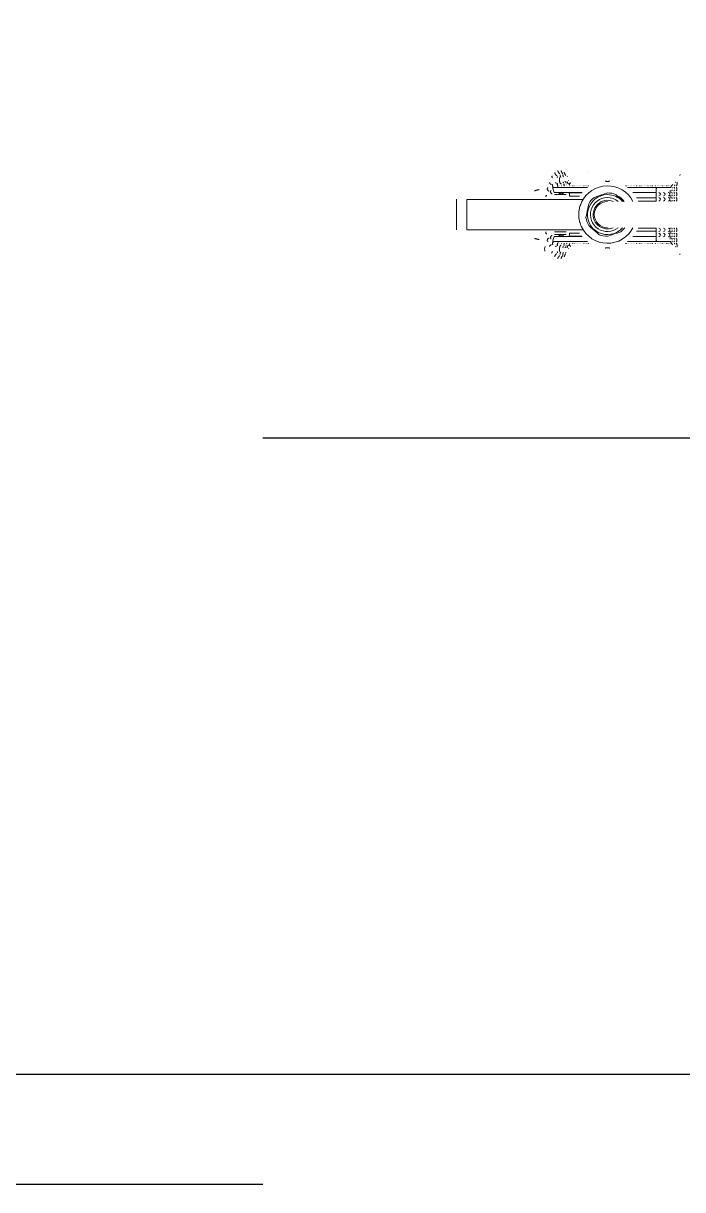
# Model space of a CAD drawing. Header units: millimetres. Extents: x 12325263 to 13848842, y -1463133 to 573208.
# Drawn here: x 12585706 to 12586127, y -841061 to -840316 of the extents above; entities that cross this region are included whole.
import ezdxf
from ezdxf.xclip import XClip

# ---------------------------------------------------------------- set-up
doc = ezdxf.new("R2010")
doc.units = ezdxf.units.MM
doc.header["$LTSCALE"] = 1000
doc.header["$XCLIPFRAME"] = 0
for name, color, linetype in [('A-WALL', 5, 'Continuous'), ('fur202301', 252, 'Continuous'), ('WALL', 5, 'Continuous'), ('WALL-SHATCH', 8, 'Continuous'), ('建筑-楼板开洞', 251, 'Continuous')]:
    doc.layers.add(name, color=color, linetype=linetype)

# ---------------------------------------------------------------- blocks, each defined once
blk = doc.blocks.new('adgshg13-A$C7F010FC0')
at = {"layer": 'WALL-SHATCH'}
h = blk.add_hatch(color=256, dxfattribs=at)
h.dxf.hatch_style = 1
h.paths.add_polyline_path([(-60384.17, -16880.9), (-763.16, 197.48), (12587.62, -13153.3), (12587.62, -157996.02), (-162964.85, -188820.43), (-171262.38, -180522.9), (-171262.38, -31310.9), (-150707.19, -10755.71), (-131860.08, -7980.9), (-99162.38, -7980.9), (-99162.38, -4980.9), (-76620.43, -4980.9), (-70107.65, -16880.9)], flags=16)
h.paths.add_polyline_path([(-60091.23, -16380.9), (-646.88, 646.88), (12987.62, -12987.62), (12987.62, -158331.9), (-163100.58, -189250.38), (-171662.38, -180688.59), (-171662.38, -31145.21), (-150777.9, -10260.73), (-131896.69, -7480.9), (-99562.38, -7480.9), (-99562.38, -4580.9), (-76365.55, -4580.9), (-69907.51, -16380.9)])
blk = doc.blocks.new('A$C4C7A72D3')
at = {"layer": 'WALL', "color": 1}
blk.add_blockref('adgshg13-A$C7F010FC0', (210433.01, 205503.57), dxfattribs=at)
blk = doc.blocks.new('asdgag2019070511385672053')
at = {"color": 1, "lineweight": 0}
for p, q in [((72.6, -472.19), (72.12, -471.89)), ((79.23, -478.56), (79.23, -478.51)), ((79.23, -478.51), (79.23, -478.51)), ((79.23, -478.84), (79.23, -478.79)), ((79.23, -478.79), (79.23, -478.79)), ((79.23, -479.39), (79.23, -479.34)), ((79.23, -479.34), (79.23, -479.34)), ((79.23, -479.67), (79.23, -479.62)), ((79.23, -479.62), (79.23, -479.62)), ((79.23, -480.22), (79.23, -480.17)), ((79.23, -480.17), (79.23, -480.17)), ((79.23, -480.5), (79.23, -480.45)), ((79.23, -480.45), (79.23, -480.45)), ((79.23, -480.78), (79.23, -480.73)), ((79.23, -480.73), (79.23, -480.73)), ((79.23, -481.29), (79.23, -481.28)), ((79.23, -481.33), (79.23, -481.29)), ((79.23, -481.57), (79.23, -481.56)), ((79.23, -481.61), (79.23, -481.57)), ((79.23, -481.85), (79.23, -481.84)), ((79.23, -481.89), (79.23, -481.85)), ((79.23, -482.45), (79.23, -482.4)), ((79.23, -482.4), (79.23, -482.4)), ((79.23, -482.73), (79.23, -482.68)), ((79.23, -482.68), (79.23, -482.68)), ((79.23, -483.28), (79.23, -483.23)), ((79.23, -483.23), (79.23, -483.23)), ((79.23, -483.56), (79.23, -483.51)), ((79.23, -483.51), (79.23, -483.51)), ((81.91, -478.3), (83.97, -478.3)), ((85.22, -478.3), (87.22, -478.3)), ((88.47, -478.3), (89.21, -478.3)), ((105.99, -478.3), (106.72, -478.3)), ((107.97, -478.3), (109.97, -478.3)), ((111.22, -478.3), (113.29, -478.3)), ((115.98, -478.51), (115.98, -478.56)), ((115.98, -478.79), (115.98, -478.84)), ((115.98, -479.34), (115.98, -479.39)), ((115.98, -479.62), (115.98, -479.67)), ((115.98, -480.17), (115.98, -480.22)), ((115.98, -480.45), (115.98, -480.5)), ((115.98, -480.73), (115.98, -480.78)), ((115.98, -481.28), (115.98, -481.33)), ((115.98, -481.56), (115.98, -481.61)), ((115.98, -481.84), (115.98, -481.89)), ((115.98, -482.4), (115.98, -482.45)), ((115.98, -482.68), (115.98, -482.73)), ((115.98, -483.23), (115.98, -483.28)), ((115.98, -483.51), (115.98, -483.56)), ((79.23, -483.84), (79.23, -483.79)), ((79.23, -483.79), (79.23, -483.79)), ((79.23, -484.39), (79.23, -484.34)), ((79.23, -484.34), (79.23, -484.34)), ((79.23, -484.67), (79.23, -484.62)), ((79.23, -484.62), (79.23, -484.62)), ((79.23, -484.95), (79.23, -484.9)), ((79.23, -484.9), (79.23, -484.9)), ((79.23, -485.5), (79.23, -485.45)), ((79.23, -485.45), (79.23, -485.45)), ((79.23, -486.33), (79.23, -486.28)), ((79.23, -486.28), (79.23, -486.28)), ((79.23, -486.61), (79.23, -486.56)), ((79.23, -486.56), (79.23, -486.56)), ((79.23, -487.44), (79.23, -487.39)), ((79.23, -487.39), (79.23, -487.39)), ((79.23, -487.72), (79.23, -487.67)), ((79.23, -487.67), (79.23, -487.67)), ((79.23, -488.55), (79.23, -488.5)), ((79.23, -488.5), (79.23, -488.5)), ((79.23, -489.34), (79.23, -489.33)), ((79.23, -489.38), (79.23, -489.34)), ((79.23, -489.62), (79.23, -489.61)), ((79.23, -489.66), (79.23, -489.62)), ((79.23, -490.5), (79.23, -490.45)), ((79.23, -490.45), (79.23, -490.45)), ((79.23, -490.78), (79.23, -490.73)), ((79.23, -490.73), (79.23, -490.73)), ((81.91, -487.23), (89.21, -487.23)), ((83.6, -487.23), (83.6, -489.6)), ((83.6, -502.01), (83.6, -489.6)), ((86.98, -499.63), (86.98, -487.23)), ((88.98, -498.62), (88.98, -487.23)), ((105.99, -487.23), (113.29, -487.23)), ((106.23, -498.62), (106.23, -487.23)), ((108.23, -499.63), (108.23, -487.23)), ((111.6, -489.6), (111.6, -487.23)), ((111.6, -502.01), (111.6, -489.6)), ((115.98, -483.79), (115.98, -483.84)), ((115.98, -484.34), (115.98, -484.39)), ((115.98, -484.62), (115.98, -484.67)), ((115.98, -484.9), (115.98, -484.95)), ((115.98, -485.45), (115.98, -485.5)), ((115.98, -486.28), (115.98, -486.33)), ((115.98, -486.56), (115.98, -486.61)), ((115.98, -487.39), (115.98, -487.44)), ((115.98, -487.67), (115.98, -487.72)), ((115.98, -488.5), (115.98, -488.55)), ((115.98, -489.33), (115.98, -489.38)), ((115.98, -489.61), (115.98, -489.66)), ((115.98, -490.45), (115.98, -490.5)), ((115.98, -490.73), (115.98, -490.78)), ((79.23, -491.61), (79.23, -491.56)), ((79.23, -491.56), (79.23, -491.56)), ((79.23, -492.44), (79.23, -492.39)), ((79.23, -492.39), (79.23, -492.39)), ((79.23, -492.72), (79.23, -492.67)), ((79.23, -492.67), (79.23, -492.67)), ((79.23, -493.55), (79.23, -493.5)), ((79.23, -493.5), (79.23, -493.5)), ((79.23, -493.83), (79.23, -493.78)), ((79.23, -493.78), (79.23, -493.78)), ((79.23, -494.66), (79.23, -494.61)), ((79.23, -494.61), (79.23, -494.61)), ((79.23, -495.49), (79.23, -495.44)), ((79.23, -495.44), (79.23, -495.44)), ((79.23, -495.77), (79.23, -495.72)), ((79.23, -495.72), (79.23, -495.72)), ((79.23, -496.56), (79.23, -496.55)), ((79.23, -496.6), (79.23, -496.56)), ((79.23, -496.84), (79.23, -496.83)), ((79.23, -496.88), (79.23, -496.84)), ((79.23, -497.72), (79.23, -497.67)), ((79.23, -497.67), (79.23, -497.67)), ((79.23, -498.55), (79.23, -498.5)), ((79.23, -498.5), (79.23, -498.5)), ((115.98, -491.56), (115.98, -491.61)), ((115.98, -492.39), (115.98, -492.44)), ((115.98, -492.67), (115.98, -492.72)), ((115.98, -493.5), (115.98, -493.55)), ((115.98, -493.78), (115.98, -493.83)), ((115.98, -494.61), (115.98, -494.66)), ((115.98, -495.44), (115.98, -495.49)), ((115.98, -495.72), (115.98, -495.77)), ((115.98, -496.55), (115.98, -496.6)), ((115.98, -496.83), (115.98, -496.88)), ((115.98, -497.67), (115.98, -497.72)), ((115.98, -498.5), (115.98, -498.55)), ((79.23, -498.83), (79.23, -498.78)), ((79.23, -498.78), (79.23, -498.78)), ((79.23, -499.66), (79.23, -499.61)), ((79.23, -499.61), (79.23, -499.61)), ((79.23, -499.94), (79.23, -499.89)), ((79.23, -499.89), (79.23, -499.89)), ((79.23, -500.77), (79.23, -500.72)), ((79.23, -500.72), (79.23, -500.72)), ((79.23, -501.6), (79.23, -501.55)), ((79.23, -501.55), (79.23, -501.55)), ((79.23, -501.88), (79.23, -501.83)), ((79.23, -501.83), (79.23, -501.83)), ((79.23, -502.71), (79.23, -502.66)), ((79.23, -502.66), (79.23, -502.66)), ((79.23, -502.99), (79.23, -502.94)), ((79.23, -502.94), (79.23, -502.94)), ((79.23, -503.82), (79.23, -503.77)), ((79.23, -503.77), (79.23, -503.77)), ((79.23, -504.61), (79.23, -504.6)), ((79.23, -504.65), (79.23, -504.61)), ((79.23, -504.89), (79.23, -504.88)), ((79.23, -504.93), (79.23, -504.89)), ((79.23, -505.77), (79.23, -505.72)), ((79.23, -505.72), (79.23, -505.72)), ((79.23, -506.05), (79.23, -506)), ((79.23, -506), (79.23, -506)), ((115.98, -498.78), (115.98, -498.83)), ((115.98, -499.61), (115.98, -499.66)), ((115.98, -499.89), (115.98, -499.94)), ((115.98, -500.72), (115.98, -500.77)), ((115.98, -501.55), (115.98, -501.6)), ((115.98, -501.83), (115.98, -501.88)), ((115.98, -502.66), (115.98, -502.71)), ((115.98, -502.94), (115.98, -502.99)), ((115.98, -503.77), (115.98, -503.82)), ((115.98, -504.6), (115.98, -504.65)), ((115.98, -504.88), (115.98, -504.93)), ((115.98, -505.72), (115.98, -505.77)), ((115.98, -506), (115.98, -506.05)), ((79.23, -506.88), (79.23, -506.83)), ((79.23, -506.83), (79.23, -506.83)), ((89.06, -507.79), (88.51, -508.75)), ((89.21, -507.67), (89.06, -507.79)), ((115.98, -506.83), (115.98, -506.88)), ((106.14, -528.7), (106.67, -527.79)), ((70.09, -531.24), (70.04, -531.22)), ((79.23, -529.37), (79.23, -529.32)), ((79.23, -529.32), (79.23, -529.32)), ((79.23, -530.2), (79.23, -530.15)), ((79.23, -530.15), (79.23, -530.15)), ((79.23, -530.48), (79.23, -530.43)), ((79.23, -530.43), (79.23, -530.43)), ((79.23, -531.31), (79.23, -531.26)), ((79.23, -531.26), (79.23, -531.26)), ((79.23, -532.14), (79.23, -532.09)), ((79.23, -532.09), (79.23, -532.09)), ((79.23, -532.42), (79.23, -532.37)), ((79.23, -532.37), (79.23, -532.37)), ((79.23, -533.25), (79.23, -533.2)), ((79.23, -533.2), (79.23, -533.2)), ((79.23, -533.53), (79.23, -533.48)), ((79.23, -533.48), (79.23, -533.48)), ((79.23, -534.36), (79.23, -534.31)), ((79.23, -534.31), (79.23, -534.31)), ((79.23, -535.15), (79.23, -535.14)), ((79.23, -535.19), (79.23, -535.15)), ((79.23, -535.43), (79.23, -535.42)), ((79.23, -535.47), (79.23, -535.43)), ((80.35, -553.18), (80.35, -530.97)), ((83.6, -552.33), (83.6, -534.48)), ((83.81, -534.66), (83.81, -542.42)), ((111.39, -534.66), (111.39, -542.42)), ((111.6, -552.33), (111.6, -534.48)), ((114.85, -553.18), (114.85, -530.97)), ((115.98, -529.32), (115.98, -529.37)), ((115.98, -530.15), (115.98, -530.2)), ((115.98, -530.43), (115.98, -530.48)), ((115.98, -531.26), (115.98, -531.31)), ((115.98, -532.09), (115.98, -532.14)), ((115.98, -532.37), (115.98, -532.42)), ((115.98, -533.2), (115.98, -533.25)), ((115.98, -533.48), (115.98, -533.53)), ((115.98, -534.31), (115.98, -534.36)), ((115.98, -535.14), (115.98, -535.19)), ((115.98, -535.42), (115.98, -535.47)), ((79.23, -536.31), (79.23, -536.26)), ((79.23, -536.26), (79.23, -536.26)), ((79.23, -536.59), (79.23, -536.54)), ((79.23, -536.54), (79.23, -536.54)), ((79.23, -537.42), (79.23, -537.37)), ((79.23, -537.37), (79.23, -537.37)), ((79.23, -538.25), (79.23, -538.2)), ((79.23, -538.2), (79.23, -538.2)), ((79.23, -538.53), (79.23, -538.48)), ((79.23, -538.48), (79.23, -538.48)), ((79.23, -539.36), (79.23, -539.31)), ((79.23, -539.31), (79.23, -539.31)), ((79.23, -539.64), (79.23, -539.59)), ((79.23, -539.59), (79.23, -539.59)), ((79.23, -540.47), (79.23, -540.42)), ((79.23, -540.42), (79.23, -540.42)), ((79.23, -541.3), (79.23, -541.25)), ((79.23, -541.25), (79.23, -541.25)), ((79.23, -541.58), (79.23, -541.53)), ((79.23, -541.53), (79.23, -541.53)), ((79.23, -542.37), (79.23, -542.36)), ((79.23, -542.41), (79.23, -542.37)), ((79.23, -542.65), (79.23, -542.64)), ((79.23, -542.69), (79.23, -542.65)), ((83.81, -542.42), (85.77, -542.42)), ((85.77, -542.42), (85.77, -536.12)), ((109.43, -536.12), (109.43, -542.42)), ((111.39, -542.42), (109.43, -542.42)), ((115.98, -536.26), (115.98, -536.31)), ((115.98, -536.54), (115.98, -536.59)), ((115.98, -537.37), (115.98, -537.42)), ((115.98, -538.2), (115.98, -538.25)), ((115.98, -538.48), (115.98, -538.53)), ((115.98, -539.31), (115.98, -539.36)), ((115.98, -539.59), (115.98, -539.64)), ((115.98, -540.42), (115.98, -540.47)), ((115.98, -541.25), (115.98, -541.3)), ((115.98, -541.53), (115.98, -541.58)), ((115.98, -542.36), (115.98, -542.41)), ((115.98, -542.64), (115.98, -542.69)), ((119.2, -543.11), (119.35, -543.15)), ((71.38, -546.7), (71.38, -546.78)), ((72.53, -550.5), (72.57, -550.56)), ((77.11, -544.62), (77.11, -544.7)), ((78.01, -547.62), (78.05, -547.68)), ((79.23, -543.53), (79.23, -543.48)), ((79.23, -543.48), (79.23, -543.48)), ((79.23, -544.64), (79.23, -544.59)), ((79.23, -544.59), (79.23, -544.59)), ((79.23, -545.75), (79.23, -545.7)), ((79.23, -545.7), (79.23, -545.7)), ((79.23, -546.58), (79.23, -546.53)), ((79.23, -546.53), (79.23, -546.53)), ((79.23, -547.69), (79.23, -547.64)), ((79.23, -547.64), (79.23, -547.64)), ((79.23, -548.8), (79.23, -548.75)), ((79.23, -548.75), (79.23, -548.75)), ((79.56, -549.83), (79.7, -549.68)), ((84.01, -547.77), (83.6, -547.58)), ((84.03, -547.72), (84.03, -547.54)), ((84.03, -547.8), (84.03, -548.18)), ((84.03, -548.81), (84.03, -548.42)), ((84.19, -548.81), (84.03, -548.81)), ((84.19, -548.88), (84.03, -548.88)), ((84.03, -548.88), (84.03, -549.06)), ((84.19, -546.65), (84.19, -546.39)), ((84.19, -549.3), (84.19, -548.6)), ((84.88, -544.88), (84.88, -544.66)), ((84.88, -551.95), (84.88, -544.88)), ((108.6, -544.66), (108.6, -544.88)), ((108.6, -544.88), (108.6, -551.95)), ((110.33, -544.66), (110.33, -544.88)), ((110.33, -544.88), (110.33, -551.95)), ((111.01, -546.39), (111.01, -546.65)), ((111.01, -548.6), (111.01, -549.3)), ((111.18, -548.81), (111.01, -548.81)), ((111.18, -548.88), (111.01, -548.88)), ((111.18, -547.54), (111.18, -547.72)), ((111.18, -548.18), (111.18, -547.8)), ((111.18, -548.42), (111.18, -548.81)), ((111.18, -549.06), (111.18, -548.88)), ((111.6, -547.58), (111.22, -547.76)), ((115.91, -544.25), (116.01, -544.3)), ((115.98, -543.48), (115.98, -543.53)), ((115.98, -544.59), (115.98, -544.64)), ((115.98, -545.7), (115.98, -545.75)), ((115.98, -546.53), (115.98, -546.58)), ((115.98, -547.64), (115.98, -547.69)), ((115.98, -548.75), (115.98, -548.8)), ((118.09, -546.17), (118.09, -546.16)), ((123.82, -548.66), (123.82, -548.64)), ((80.35, -553.03), (80.35, -553.18)), ((114.85, -553.18), (114.85, -553.03)), ((87.91, -608.01), (87.91, -607.98)), ((107.29, -607.98), (107.29, -608.05))]:
    blk.add_line(p, q, dxfattribs=at)
at = {"color": 2, "lineweight": 13}
for p, q in [((80.35, -486.7), (80.35, -477.87)), ((114.85, -486.7), (114.85, -477.87)), ((80.35, -489.6), (80.35, -486.7)), ((80.35, -505.52), (80.35, -489.6)), ((114.85, -486.7), (114.85, -489.6)), ((114.85, -505.52), (114.85, -489.6))]:
    blk.add_line(p, q, dxfattribs=at)
at = {"color": 1, "lineweight": 0, "flags": 128}
for points in [[(78.17, -475.25), (78.18, -475.25), (78.22, -475.27), (78.23, -475.27)], [(78.5, -476.54), (78.6, -476.74), (78.85, -477.06), (79.19, -477.4), (79.56, -477.68), (79.88, -477.87), (80.1, -477.92), (80.18, -477.82), (80.17, -477.73)], [(116.7, -476.55), (116.6, -476.74), (116.35, -477.06), (116.01, -477.4), (115.64, -477.68), (115.32, -477.87), (115.1, -477.92), (115.02, -477.82), (115.03, -477.73)], [(80.35, -486.7), (80.38, -486.8), (80.47, -486.9), (80.61, -486.99), (80.81, -487.07), (81.04, -487.14), (81.31, -487.19), (81.61, -487.22), (81.91, -487.23)], [(113.29, -487.23), (113.59, -487.22), (113.89, -487.19), (114.16, -487.14), (114.39, -487.07), (114.59, -486.99), (114.73, -486.9), (114.82, -486.8), (114.85, -486.7)], [(105.5, -529.19), (105.71, -529.03), (106.14, -528.7)], [(83.85, -543.24), (83.77, -543.39), (83.6, -544.14)], [(111.6, -544.14), (111.43, -543.39), (111.35, -543.24)]]:
    blk.add_lwpolyline(points, dxfattribs=at)
at = {"color": 2, "lineweight": 13, "flags": 128}
blk.add_lwpolyline([(86.17, -613.22), (86.17, -613.22)], dxfattribs=at)
at = {"color": 1, "lineweight": 0}
for centre, radius, start, end in [((84.6, -479.54), 1.13, 2.86749, 177.13251), ((84.6, -482.59), 1.13, 2.86749, 177.13251), ((87.85, -479.54), 1.13, 2.86749, 177.13251), ((87.85, -482.59), 1.13, 2.86749, 177.13251), ((107.35, -479.54), 1.13, 2.86749, 177.13251), ((107.35, -482.59), 1.13, 2.86749, 177.13251), ((110.6, -479.54), 1.13, 2.86749, 177.13251), ((110.6, -482.59), 1.13, 2.86749, 177.13251), ((114.67, -475.73), 2.21, 280.10582, 338.01459), ((84.6, -485.64), 1.13, 2.86749, 177.13251), ((87.85, -485.64), 1.13, 2.86749, 177.13251), ((107.35, -485.64), 1.13, 2.86749, 177.13251), ((110.6, -485.64), 1.13, 2.86749, 177.13251), ((97.6, -518.24), 13.84, 157.79338, 179.89819), ((97.6, -518.24), 12.75, 131.13558, 180.38322), ((97.6, -518.24), 12.75, 180.38322, 48.86442), ((97.6, -518.24), 13.62, 127.99526, 152.31642), ((97.6, -518.24), 10.84, 140.68676, 180.38322), ((97.6, -518.24), 10.84, 180.38322, 39.31324), ((97.6, -518.24), 13.84, 37.79338, 52.70219), ((97.6, -518.24), 9.13, 156.80622, 0.38322), ((97.6, -518.24), 8.39, 180, 0), ((97.6, -518.24), 9.13, 0.38322, 23.19378), ((97.6, -518.24), 13.84, 337.79338, 359.89819), ((97.6, -518.24), 13.84, 217.79338, 239.89819), ((97.6, -518.24), 13.84, 277.79338, 299.89819), ((119.57, -553.85), 4.5, 248.8471, 287.81956)]:
    blk.add_arc(centre, radius, start, end, dxfattribs=at)
at = {"color": 2, "lineweight": 13}
for start, end in [(117.25945, 244.61376), (295.09351, 62.74055)]:
    blk.add_arc((97.6, -518.24), 18.31, start, end, dxfattribs=at)
at = {"color": 1, "lineweight": 0}
for points, knots in [([(77.79, -473.78), (77.77, -473.78), (77.62, -473.77), (77.37, -473.77), (77.12, -473.81), (76.98, -473.89), (76.99, -473.96), (76.99, -473.98)], [0, 0, 0, 0, 0.050831, 0.316018, 0.584234, 0.851899, 1, 1, 1, 1]), ([(77.2, -474.86), (77.17, -474.86), (77.06, -474.86), (76.98, -474.89), (76.99, -474.94), (76.99, -474.96)], [0, 0, 0, 0, 0.183889, 0.763895, 1, 1, 1, 1]), ([(79.21, -474.43), (79.22, -474.41), (79.24, -474.35), (79.17, -474.23), (78.98, -474.08), (78.69, -473.95), (78.38, -473.87), (78.07, -473.81), (77.89, -473.79), (77.79, -473.78)], [0, 0, 0, 0, 0.051467, 0.224407, 0.397363, 0.570447, 0.743952, 0.853935, 1, 1, 1, 1]), ([(79.21, -475.64), (79.22, -475.63), (79.24, -475.58), (79.16, -475.47), (78.97, -475.32), (78.78, -475.23), (78.69, -475.18)], [0, 0, 0, 0, 0.073454, 0.389862, 0.705772, 1, 1, 1, 1]), ([(81.35, -473.99), (81.22, -473.99), (80.97, -474), (80.63, -474.08), (80.38, -474.2), (80.24, -474.33), (80.24, -474.42), (80.24, -474.45)], [0, 0, 0, 0, 0.214744, 0.429489, 0.644233, 0.858979, 1, 1, 1, 1]), ([(80.89, -475.49), (80.81, -475.51), (80.61, -475.55), (80.38, -475.64), (80.24, -475.76), (80.24, -475.84), (80.24, -475.87)], [0, 0, 0, 0, 0.21936, 0.511981, 0.805348, 1, 1, 1, 1]), ([(82.47, -474.46), (82.47, -474.45), (82.49, -474.4), (82.42, -474.29), (82.24, -474.15), (81.95, -474.05), (81.63, -474), (81.43, -473.99), (81.35, -473.99)], [0, 0, 0, 0, 0.0066867, 0.2213914, 0.4360962, 0.650801, 0.8655057, 1, 1, 1, 1]), ([(82.47, -475.91), (82.47, -475.91), (82.5, -475.86), (82.42, -475.75), (82.24, -475.62), (82.02, -475.52), (81.85, -475.5), (81.8, -475.49)], [0, 0, 0, 0, 0.0026704, 0.2946305, 0.5865906, 0.8785507, 1, 1, 1, 1]), ([(84.6, -473.99), (84.47, -473.99), (84.22, -474), (83.88, -474.08), (83.63, -474.2), (83.49, -474.33), (83.49, -474.42), (83.49, -474.46)], [0, 0, 0, 0, 0.214745, 0.42949, 0.644235, 0.85898, 1, 1, 1, 1]), ([(84.15, -475.49), (84.06, -475.51), (83.86, -475.55), (83.63, -475.66), (83.49, -475.79), (83.49, -475.88), (83.49, -475.91)], [0, 0, 0, 0, 0.220358, 0.513822, 0.807286, 1, 1, 1, 1]), ([(85.72, -474.46), (85.72, -474.45), (85.74, -474.4), (85.67, -474.29), (85.49, -474.15), (85.2, -474.05), (84.88, -474), (84.68, -473.99), (84.6, -473.99)], [0, 0, 0, 0, 0.0068, 0.221505, 0.43621, 0.650915, 0.86562, 1, 1, 1, 1]), ([(85.72, -475.91), (85.72, -475.91), (85.74, -475.86), (85.67, -475.75), (85.49, -475.61), (85.26, -475.52), (85.1, -475.5), (85.05, -475.49)], [0, 0, 0, 0, 0.009247, 0.3012201, 0.5931932, 0.8851663, 1, 1, 1, 1]), ([(87.85, -473.99), (87.72, -473.99), (87.47, -474), (87.13, -474.08), (86.88, -474.2), (86.74, -474.33), (86.74, -474.42), (86.74, -474.46)], [0, 0, 0, 0, 0.2147449, 0.4294898, 0.6442347, 0.8589796, 1, 1, 1, 1]), ([(87.4, -475.49), (87.31, -475.51), (87.11, -475.55), (86.88, -475.66), (86.74, -475.79), (86.74, -475.88), (86.74, -475.91)], [0, 0, 0, 0, 0.2203581, 0.5138219, 0.8072858, 1, 1, 1, 1]), ([(88.97, -474.46), (88.97, -474.45), (88.99, -474.4), (88.92, -474.29), (88.74, -474.15), (88.45, -474.05), (88.13, -474), (87.93, -473.99), (87.85, -473.99)], [0, 0, 0, 0, 0.0067999, 0.2215048, 0.4362097, 0.6509147, 0.8656196, 1, 1, 1, 1]), ([(88.97, -475.91), (88.97, -475.91), (88.99, -475.86), (88.92, -475.75), (88.74, -475.61), (88.51, -475.52), (88.35, -475.5), (88.3, -475.49)], [0, 0, 0, 0, 0.009247, 0.30122, 0.593193, 0.885166, 1, 1, 1, 1]), ([(107.35, -473.99), (107.22, -473.99), (106.97, -474), (106.63, -474.08), (106.38, -474.2), (106.24, -474.33), (106.24, -474.42), (106.24, -474.46)], [0, 0, 0, 0, 0.2147449, 0.4294898, 0.6442347, 0.8589796, 1, 1, 1, 1]), ([(106.9, -475.49), (106.81, -475.51), (106.61, -475.55), (106.38, -475.66), (106.24, -475.79), (106.24, -475.88), (106.24, -475.91)], [0, 0, 0, 0, 0.220358, 0.513822, 0.807286, 1, 1, 1, 1]), ([(108.47, -474.46), (108.47, -474.45), (108.49, -474.4), (108.42, -474.29), (108.24, -474.15), (107.95, -474.05), (107.63, -474), (107.43, -473.99), (107.35, -473.99)], [0, 0, 0, 0, 0.0068, 0.221505, 0.43621, 0.650915, 0.86562, 1, 1, 1, 1]), ([(108.47, -475.91), (108.47, -475.91), (108.49, -475.86), (108.42, -475.75), (108.24, -475.61), (108.01, -475.52), (107.85, -475.5), (107.8, -475.49)], [0, 0, 0, 0, 0.009247, 0.3012201, 0.5931932, 0.8851663, 1, 1, 1, 1]), ([(110.6, -473.99), (110.47, -473.99), (110.22, -474), (109.88, -474.08), (109.63, -474.2), (109.49, -474.33), (109.49, -474.42), (109.49, -474.46)], [0, 0, 0, 0, 0.214745, 0.42949, 0.644235, 0.85898, 1, 1, 1, 1]), ([(110.15, -475.49), (110.06, -475.51), (109.86, -475.55), (109.63, -475.66), (109.49, -475.79), (109.49, -475.88), (109.49, -475.91)], [0, 0, 0, 0, 0.220358, 0.513822, 0.807286, 1, 1, 1, 1]), ([(111.72, -474.46), (111.72, -474.45), (111.74, -474.4), (111.67, -474.29), (111.49, -474.15), (111.2, -474.05), (110.88, -474), (110.68, -473.99), (110.6, -473.99)], [0, 0, 0, 0, 0.0068, 0.221505, 0.43621, 0.650915, 0.86562, 1, 1, 1, 1]), ([(111.72, -475.91), (111.72, -475.91), (111.74, -475.86), (111.67, -475.75), (111.49, -475.61), (111.26, -475.52), (111.1, -475.5), (111.05, -475.49)], [0, 0, 0, 0, 0.009247, 0.30122, 0.593193, 0.885166, 1, 1, 1, 1]), ([(113.85, -473.99), (113.72, -473.99), (113.47, -474), (113.13, -474.08), (112.88, -474.2), (112.74, -474.33), (112.74, -474.42), (112.74, -474.46)], [0, 0, 0, 0, 0.2147449, 0.4294898, 0.6442347, 0.8589796, 1, 1, 1, 1]), ([(113.4, -475.49), (113.31, -475.51), (113.11, -475.55), (112.88, -475.66), (112.74, -475.79), (112.74, -475.88), (112.74, -475.91)], [0, 0, 0, 0, 0.220358, 0.513822, 0.807286, 1, 1, 1, 1]), ([(114.97, -474.45), (114.97, -474.45), (114.99, -474.4), (114.92, -474.29), (114.74, -474.15), (114.45, -474.05), (114.13, -474), (113.93, -473.99), (113.85, -473.99)], [0, 0, 0, 0, 0.006776, 0.22143, 0.436135, 0.650822, 0.865526, 1, 1, 1, 1]), ([(114.97, -475.87), (114.97, -475.87), (115, -475.82), (114.92, -475.72), (114.74, -475.6), (114.52, -475.52), (114.35, -475.5), (114.3, -475.49)], [0, 0, 0, 0, 0.00626, 0.296533, 0.588078, 0.880569, 1, 1, 1, 1]), ([(115.99, -474.43), (115.98, -474.41), (115.96, -474.35), (116.03, -474.23), (116.22, -474.08), (116.51, -473.95), (116.82, -473.87), (117.13, -473.81), (117.31, -473.79), (117.41, -473.78)], [0, 0, 0, 0, 0.051666, 0.22457, 0.397489, 0.570537, 0.744005, 0.853966, 1, 1, 1, 1]), ([(115.99, -475.64), (115.98, -475.63), (115.96, -475.58), (116.04, -475.47), (116.23, -475.32), (116.42, -475.23), (116.51, -475.18)], [0, 0, 0, 0, 0.0737, 0.390024, 0.70585, 1, 1, 1, 1]), ([(117.41, -473.78), (117.43, -473.78), (117.58, -473.77), (117.83, -473.77), (118.08, -473.81), (118.22, -473.89), (118.21, -473.96), (118.21, -473.98)], [0, 0, 0, 0, 0.050831, 0.316018, 0.584234, 0.851899, 1, 1, 1, 1]), ([(117.99, -474.86), (118.02, -474.86), (118.14, -474.86), (118.22, -474.89), (118.21, -474.94), (118.21, -474.96)], [0, 0, 0, 0, 0.199594, 0.768439, 1, 1, 1, 1]), ([(123.01, -471.96), (123.01, -471.97), (122.96, -472.05), (122.8, -472.12), (122.67, -472.17)], [0, 0, 0, 0, 0.155267, 1, 1, 1, 1]), ([(80.84, -476.93), (80.78, -476.93), (80.6, -476.95), (80.39, -477.01), (80.24, -477.09), (80.24, -477.16), (80.24, -477.19)], [0, 0, 0, 0, 0.1658359, 0.4725247, 0.7848488, 1, 1, 1, 1]), ([(82.47, -477.37), (82.46, -477.32), (82.45, -477.22), (82.27, -477.09), (82.04, -476.99), (81.86, -476.96), (81.8, -476.95)], [0, 0, 0, 0, 0.255606, 0.547585, 0.839563, 1, 1, 1, 1]), ([(84.15, -476.95), (84.06, -476.96), (83.86, -477), (83.63, -477.12), (83.49, -477.25), (83.49, -477.33), (83.49, -477.37)], [0, 0, 0, 0, 0.220358, 0.513822, 0.807286, 1, 1, 1, 1]), ([(85.72, -477.37), (85.72, -477.37), (85.74, -477.31), (85.67, -477.2), (85.49, -477.07), (85.26, -476.98), (85.1, -476.95), (85.05, -476.95)], [0, 0, 0, 0, 0.009247, 0.30122, 0.593193, 0.885166, 1, 1, 1, 1]), ([(87.4, -476.95), (87.31, -476.96), (87.11, -477), (86.88, -477.12), (86.74, -477.25), (86.74, -477.33), (86.74, -477.37)], [0, 0, 0, 0, 0.220358, 0.513822, 0.807286, 1, 1, 1, 1]), ([(88.97, -477.37), (88.97, -477.37), (88.99, -477.31), (88.92, -477.2), (88.74, -477.07), (88.51, -476.98), (88.35, -476.95), (88.3, -476.95)], [0, 0, 0, 0, 0.009247, 0.30122, 0.593193, 0.885166, 1, 1, 1, 1]), ([(106.9, -476.95), (106.81, -476.96), (106.61, -477), (106.38, -477.12), (106.24, -477.25), (106.24, -477.33), (106.24, -477.37)], [0, 0, 0, 0, 0.2203581, 0.5138219, 0.8072858, 1, 1, 1, 1]), ([(108.47, -477.37), (108.47, -477.37), (108.49, -477.31), (108.42, -477.2), (108.24, -477.07), (108.01, -476.98), (107.85, -476.95), (107.8, -476.95)], [0, 0, 0, 0, 0.009247, 0.30122, 0.593193, 0.885166, 1, 1, 1, 1]), ([(110.15, -476.95), (110.06, -476.96), (109.86, -477), (109.63, -477.12), (109.49, -477.25), (109.49, -477.33), (109.49, -477.37)], [0, 0, 0, 0, 0.220358, 0.513822, 0.807286, 1, 1, 1, 1]), ([(111.72, -477.37), (111.72, -477.37), (111.74, -477.31), (111.67, -477.2), (111.49, -477.07), (111.26, -476.98), (111.1, -476.95), (111.05, -476.95)], [0, 0, 0, 0, 0.009247, 0.30122, 0.593193, 0.885166, 1, 1, 1, 1]), ([(113.4, -476.95), (113.31, -476.96), (113.11, -477), (112.88, -477.12), (112.74, -477.25), (112.74, -477.33), (112.74, -477.37)], [0, 0, 0, 0, 0.220316, 0.51378, 0.807243, 1, 1, 1, 1]), ([(114.97, -477.19), (114.96, -477.15), (114.95, -477.07), (114.77, -476.99), (114.55, -476.94), (114.39, -476.93), (114.34, -476.92)], [0, 0, 0, 0, 0.271248, 0.56956, 0.875275, 1, 1, 1, 1]), ([(89.21, -507.95), (88.59, -508.66), (87.1, -510.37), (85.63, -512.04), (84.79, -513.01)], [0, 0, 0, 0, 0.4198765, 1, 1, 1, 1]), ([(111.44, -518.27), (111.01, -517.01), (110.32, -514.99), (109.33, -512.08), (108.8, -510.54), (108.54, -509.76)], [0, 0, 0, 0, 0.4478234, 0.7193722, 1, 1, 1, 1]), ([(76.33, -519.33), (76.35, -519.19), (76.4, -518.92), (76.44, -518.4), (76.43, -517.88), (76.37, -517.39), (76.3, -517.01), (76.23, -516.74), (76.22, -516.7), (76.22, -516.68)], [0, 0, 0, 0, 0.1442829, 0.2886988, 0.4296053, 0.5685188, 0.7111959, 0.8574635, 1, 1, 1, 1]), ([(76.23, -519.79), (76.22, -519.79), (76.22, -519.8), (76.26, -519.64), (76.31, -519.43), (76.33, -519.33)], [0, 0, 0, 0, 0.231686, 0.636952, 1, 1, 1, 1]), ([(83.76, -518.22), (84.19, -519.48), (84.88, -521.5), (85.87, -524.41), (86.4, -525.95), (86.66, -526.73)], [0, 0, 0, 0, 0.447823, 0.719372, 1, 1, 1, 1]), ([(118.87, -519.33), (118.85, -519.19), (118.8, -518.92), (118.76, -518.4), (118.77, -517.88), (118.83, -517.39), (118.9, -517.01), (118.97, -516.74), (118.98, -516.7), (118.98, -516.68)], [0, 0, 0, 0, 0.1444096, 0.2889522, 0.4299825, 0.5690179, 0.7118202, 0.8582162, 1, 1, 1, 1]), ([(118.98, -519.79), (118.98, -519.79), (118.98, -519.8), (118.94, -519.64), (118.89, -519.43), (118.87, -519.33)], [0, 0, 0, 0, 0.2316425, 0.6369317, 1, 1, 1, 1]), ([(104.5, -530.24), (105.35, -529.28), (107.05, -527.33), (109.08, -525), (110.17, -523.76), (110.42, -523.48)], [0, 0, 0, 0, 0.43309, 0.871326, 1, 1, 1, 1]), ([(87.92, -533.59), (87.92, -537.08), (87.92, -544.36), (87.92, -555.35), (87.91, -566.44), (87.91, -577.38), (87.91, -588.08), (87.91, -598.46), (87.91, -604.8), (87.91, -607.98)], [0, 0, 0, 0, 0.130792, 0.272449, 0.413586, 0.554539, 0.702351, 0.850696, 1, 1, 1, 1]), ([(90.66, -530.22), (91.96, -530.48), (94.06, -530.89), (97.08, -531.49), (98.67, -531.8), (99.48, -531.96)], [0, 0, 0, 0, 0.447823, 0.719372, 1, 1, 1, 1]), ([(107.29, -533.7), (107.29, -537.16), (107.29, -544.39), (107.29, -555.35), (107.29, -566.43), (107.29, -577.38), (107.29, -588.08), (107.29, -598.46), (107.29, -604.8), (107.29, -607.98)], [0, 0, 0, 0, 0.129533, 0.271395, 0.412737, 0.553894, 0.70192, 0.85048, 1, 1, 1, 1]), ([(75.85, -543.15), (75.86, -543.15), (75.91, -543.14), (75.97, -543.12), (76.02, -543.1)], [0, 0, 0, 0, 0.2237014, 1, 1, 1, 1]), ([(77.14, -542), (77.2, -541.98), (77.38, -541.93), (77.62, -541.85), (77.77, -541.8), (77.82, -541.78)], [0, 0, 0, 0, 0.249504, 0.757614, 1, 1, 1, 1]), ([(77.73, -543.5), (77.81, -543.44), (77.97, -543.34), (78.08, -543.22), (78.07, -543.18), (78.06, -543.17)], [0, 0, 0, 0, 0.3681, 0.736201, 1, 1, 1, 1]), ([(77.82, -542.56), (77.82, -542.56), (77.8, -542.58), (77.89, -542.59), (78.07, -542.57), (78.36, -542.51), (78.59, -542.43), (78.7, -542.4)], [0, 0, 0, 0, 0.012817, 0.260478, 0.508166, 0.755831, 1, 1, 1, 1]), ([(116.5, -542.4), (116.55, -542.41), (116.72, -542.47), (116.94, -542.53), (117.08, -542.56), (117.13, -542.57)], [0, 0, 0, 0, 0.2086539, 0.6950526, 1, 1, 1, 1]), ([(117.13, -542.57), (117.2, -542.58), (117.34, -542.6), (117.37, -542.57), (117.39, -542.56)], [0, 0, 0, 0, 0.507593, 1, 1, 1, 1]), ([(117.14, -543.17), (117.13, -543.18), (117.12, -543.22), (117.24, -543.34), (117.45, -543.49), (117.75, -543.66), (118.1, -543.82), (118.45, -543.95), (118.68, -544.01), (118.77, -544.03), (118.77, -544.03)], [0, 0, 0, 0, 0.106498, 0.254909, 0.403298, 0.551705, 0.700138, 0.848565, 0.996964, 1, 1, 1, 1]), ([(117.4, -541.79), (117.4, -541.79), (117.51, -541.83), (117.74, -541.9), (117.96, -541.97), (118.05, -542)], [0, 0, 0, 0, 0.050745, 0.576208, 1, 1, 1, 1]), ([(69.44, -547.86), (69.46, -547.88), (69.49, -547.9), (69.64, -547.84), (69.89, -547.73), (70.17, -547.6), (70.37, -547.52), (70.44, -547.48)], [0, 0, 0, 0, 0.193012, 0.405159, 0.631563, 0.857539, 1, 1, 1, 1]), ([(69.46, -549.83), (69.47, -549.85), (69.49, -549.91), (69.61, -549.91), (69.82, -549.85), (70.11, -549.72), (70.41, -549.56), (70.6, -549.47), (70.67, -549.43)], [0, 0, 0, 0, 0.101916, 0.281132, 0.470114, 0.671796, 0.873095, 1, 1, 1, 1]), ([(70.44, -547.48), (70.55, -547.43), (70.77, -547.33), (71.07, -547.15), (71.29, -546.97), (71.41, -546.82), (71.39, -546.75), (71.39, -546.72)], [0, 0, 0, 0, 0.194991, 0.403598, 0.612222, 0.820841, 1, 1, 1, 1]), ([(70.61, -545.9), (70.61, -545.9), (70.6, -545.92), (70.69, -545.87), (70.87, -545.78), (71.13, -545.66), (71.33, -545.59), (71.4, -545.57)], [0, 0, 0, 0, 0.080656, 0.32234, 0.580267, 0.837704, 1, 1, 1, 1]), ([(70.67, -549.43), (70.78, -549.37), (70.98, -549.25), (71.23, -549.05), (71.37, -548.86), (71.42, -548.73), (71.38, -548.68), (71.38, -548.67)], [0, 0, 0, 0, 0.220938, 0.457304, 0.693688, 0.930069, 1, 1, 1, 1]), ([(71.4, -545.57), (71.51, -545.52), (71.74, -545.44), (72.07, -545.28), (72.35, -545.11), (72.53, -544.97), (72.61, -544.87), (72.59, -544.85), (72.58, -544.84)], [0, 0, 0, 0, 0.174853, 0.361916, 0.548993, 0.736067, 0.923119, 1, 1, 1, 1]), ([(72.08, -551.31), (72.17, -551.25), (72.36, -551.12), (72.54, -550.9), (72.62, -550.71), (72.58, -550.63), (72.57, -550.59)], [0, 0, 0, 0, 0.255772, 0.529405, 0.803058, 1, 1, 1, 1]), ([(72.2, -546.58), (72.22, -546.61), (72.26, -546.67), (72.47, -546.68), (72.75, -546.64), (73.09, -546.54), (73.36, -546.43), (73.49, -546.36), (73.51, -546.35)], [0, 0, 0, 0, 0.17684, 0.371768, 0.566718, 0.761661, 0.956577, 1, 1, 1, 1]), ([(72.21, -548.35), (72.23, -548.38), (72.28, -548.45), (72.49, -548.49), (72.78, -548.46), (73.12, -548.37), (73.47, -548.23), (73.76, -548.07), (73.91, -547.96), (73.96, -547.91)], [0, 0, 0, 0, 0.134934, 0.28866, 0.442406, 0.596161, 0.749902, 0.903624, 1, 1, 1, 1]), ([(72.98, -543.97), (73, -543.96), (73.06, -543.92), (73.2, -543.85), (73.32, -543.82), (73.33, -543.81)], [0, 0, 0, 0, 0.317229, 0.931546, 1, 1, 1, 1]), ([(73.27, -550.06), (73.3, -550.1), (73.35, -550.19), (73.58, -550.24), (73.81, -550.25), (73.98, -550.21), (74.02, -550.19)], [0, 0, 0, 0, 0.270575, 0.572367, 0.874181, 1, 1, 1, 1]), ([(76.98, -548.58), (76.97, -548.6), (76.94, -548.64), (76.72, -548.72), (76.38, -548.79), (75.97, -548.86), (75.48, -548.9), (74.99, -548.93), (74.58, -548.93), (74.24, -548.91), (74.02, -548.86), (74, -548.82), (73.99, -548.8)], [0, 0, 0, 0, 0.090781, 0.205631, 0.296452, 0.396637, 0.502261, 0.607884, 0.70807, 0.798891, 0.91374, 1, 1, 1, 1]), ([(76.36, -545.32), (76.45, -545.28), (76.61, -545.2), (76.74, -545.11), (76.8, -545.07)], [0, 0, 0, 0, 0.561697, 1, 1, 1, 1]), ([(76.43, -544.02), (76.47, -544.02), (76.6, -543.99), (76.88, -543.9), (77.23, -543.76), (77.53, -543.62), (77.68, -543.53), (77.73, -543.5)], [0, 0, 0, 0, 0.1011419, 0.3489326, 0.5966928, 0.8444783, 1, 1, 1, 1]), ([(76.8, -545.07), (76.87, -545.01), (77.03, -544.89), (77.14, -544.74), (77.12, -544.68), (77.11, -544.65)], [0, 0, 0, 0, 0.356421, 0.712843, 1, 1, 1, 1]), ([(76.83, -546.67), (76.9, -546.6), (77.05, -546.47), (77.14, -546.29), (77.12, -546.22), (77.11, -546.18)], [0, 0, 0, 0, 0.357039, 0.714079, 1, 1, 1, 1]), ([(76.98, -548.7), (77.09, -548.66), (77.33, -548.57), (77.61, -548.41), (77.75, -548.29), (77.8, -548.25)], [0, 0, 0, 0, 0.371462, 0.757775, 1, 1, 1, 1]), ([(77.8, -548.25), (77.87, -548.17), (78.01, -548.03), (78.09, -547.83), (78.06, -547.74), (78.05, -547.7)], [0, 0, 0, 0, 0.359613, 0.719225, 1, 1, 1, 1]), ([(77.85, -550), (77.86, -550.03), (77.88, -550.12), (78.05, -550.21), (78.33, -550.26), (78.67, -550.23), (79.03, -550.13), (79.34, -549.98), (79.5, -549.87), (79.56, -549.83)], [0, 0, 0, 0, 0.080597, 0.243982, 0.407349, 0.57073, 0.734137, 0.897543, 1, 1, 1, 1]), ([(77.93, -544.51), (77.95, -544.54), (77.98, -544.59), (78.1, -544.59), (78.16, -544.6)], [0, 0, 0, 0, 0.539348, 1, 1, 1, 1]), ([(77.94, -545.86), (77.96, -545.9), (78.01, -545.97), (78.22, -546), (78.51, -545.98), (78.85, -545.89), (79.11, -545.79), (79.22, -545.73), (79.23, -545.72)], [0, 0, 0, 0, 0.180756, 0.38252, 0.584326, 0.786155, 0.98795, 1, 1, 1, 1]), ([(84.03, -547.8), (84.06, -547.42), (84.09, -547.03), (84.19, -546.65), (84.19, -546.65)], [0, 0, 0, 0, 0.979646, 1, 1, 1, 1]), ([(84.19, -548.6), (84.12, -548.48), (84.05, -548.34), (84.03, -548.2), (84.03, -548.18)], [0, 0, 0, 0, 0.853404, 1, 1, 1, 1]), ([(84.19, -549.3), (84.12, -549.18), (84.05, -549.05), (84.03, -548.91), (84.03, -548.88)], [0, 0, 0, 0, 0.853404, 1, 1, 1, 1]), ([(111.18, -547.8), (111.14, -547.42), (111.11, -547.03), (111.01, -546.65), (111.01, -546.65)], [0, 0, 0, 0, 0.979646, 1, 1, 1, 1]), ([(111.18, -548.18), (111.14, -548.32), (111.11, -548.46), (111.01, -548.6), (111.01, -548.6)], [0, 0, 0, 0, 0.979646, 1, 1, 1, 1]), ([(111.18, -548.88), (111.14, -549.02), (111.11, -549.16), (111.01, -549.3), (111.01, -549.3)], [0, 0, 0, 0, 0.979646, 1, 1, 1, 1]), ([(115.5, -549.68), (115.51, -549.7), (115.59, -549.8), (115.82, -549.96), (116.16, -550.12), (116.52, -550.23), (116.82, -550.26), (116.98, -550.23), (117.04, -550.23)], [0, 0, 0, 0, 0.051592, 0.256549, 0.461474, 0.666413, 0.871387, 1, 1, 1, 1]), ([(115.98, -545.72), (116.02, -545.74), (116.17, -545.82), (116.46, -545.92), (116.75, -545.99), (116.9, -545.99), (116.95, -545.99)], [0, 0, 0, 0, 0.127434, 0.4594495, 0.7914688, 1, 1, 1, 1]), ([(116.95, -545.99), (117.03, -545.99), (117.19, -545.97), (117.24, -545.9), (117.27, -545.86)], [0, 0, 0, 0, 0.511715, 1, 1, 1, 1]), ([(116.97, -544.6), (117.05, -544.6), (117.2, -544.6), (117.25, -544.54), (117.27, -544.51)], [0, 0, 0, 0, 0.504001, 1, 1, 1, 1]), ([(117.04, -550.23), (117.12, -550.2), (117.28, -550.16), (117.33, -550.05), (117.36, -550)], [0, 0, 0, 0, 0.531028, 1, 1, 1, 1]), ([(117.15, -547.7), (117.14, -547.74), (117.1, -547.83), (117.19, -548.03), (117.38, -548.25), (117.67, -548.45), (117.96, -548.61), (118.15, -548.67), (118.22, -548.69)], [0, 0, 0, 0, 0.144375, 0.330617, 0.516897, 0.70318, 0.88943, 1, 1, 1, 1]), ([(118.09, -544.65), (118.08, -544.67), (118.06, -544.73), (118.16, -544.87), (118.36, -545.05), (118.6, -545.21), (118.78, -545.29), (118.84, -545.32)], [0, 0, 0, 0, 0.164305, 0.40061, 0.636912, 0.873261, 1, 1, 1, 1]), ([(118.1, -546.18), (118.08, -546.22), (118.06, -546.29), (118.15, -546.46), (118.32, -546.64), (118.49, -546.75), (118.56, -546.8)], [0, 0, 0, 0, 0.217972, 0.507293, 0.796658, 1, 1, 1, 1]), ([(118.23, -548.57), (118.22, -548.57), (118.2, -548.6), (118.29, -548.65), (118.49, -548.72), (118.84, -548.8), (119.26, -548.86), (119.58, -548.89), (119.72, -548.9)], [0, 0, 0, 0, 0.011153, 0.218906, 0.416038, 0.594846, 0.821097, 1, 1, 1, 1]), ([(119.72, -548.9), (119.86, -548.91), (120.18, -548.93), (120.6, -548.93), (120.94, -548.91), (121.17, -548.87), (121.2, -548.83), (121.21, -548.81)], [0, 0, 0, 0, 0.182815, 0.414014, 0.596732, 0.798176, 1, 1, 1, 1]), ([(121.18, -550.2), (121.27, -550.21), (121.43, -550.25), (121.56, -550.24), (121.61, -550.23)], [0, 0, 0, 0, 0.555986, 1, 1, 1, 1]), ([(121.37, -548), (121.41, -548.03), (121.54, -548.13), (121.83, -548.27), (122.18, -548.41), (122.48, -548.47), (122.62, -548.48), (122.68, -548.48)], [0, 0, 0, 0, 0.112138, 0.356945, 0.601717, 0.846489, 1, 1, 1, 1]), ([(121.61, -550.23), (121.69, -550.22), (121.85, -550.19), (121.9, -550.1), (121.93, -550.06)], [0, 0, 0, 0, 0.525621, 1, 1, 1, 1]), ([(121.67, -544.89), (121.74, -544.9), (121.89, -544.91), (121.93, -544.87), (121.95, -544.84)], [0, 0, 0, 0, 0.502654, 1, 1, 1, 1]), ([(121.69, -546.35), (121.75, -546.38), (121.92, -546.47), (122.22, -546.58), (122.51, -546.65), (122.65, -546.67), (122.71, -546.67)], [0, 0, 0, 0, 0.170054, 0.486003, 0.80192, 1, 1, 1, 1]), ([(122.61, -544.83), (122.61, -544.84), (122.58, -544.85), (122.63, -544.93), (122.78, -545.06), (123.03, -545.22), (123.36, -545.39), (123.62, -545.5), (123.77, -545.55), (123.8, -545.57)], [0, 0, 0, 0, 0.015866, 0.202927, 0.389965, 0.576997, 0.76405, 0.951117, 1, 1, 1, 1]), ([(122.63, -550.59), (122.62, -550.61), (122.58, -550.67), (122.63, -550.83), (122.78, -551.05), (122.97, -551.21), (123.09, -551.3), (123.12, -551.31)], [0, 0, 0, 0, 0.107408, 0.38107, 0.654762, 0.928475, 1, 1, 1, 1]), ([(122.68, -548.48), (122.76, -548.47), (122.92, -548.46), (122.97, -548.39), (123, -548.35)], [0, 0, 0, 0, 0.509432, 1, 1, 1, 1]), ([(122.71, -546.67), (122.78, -546.67), (122.93, -546.67), (122.98, -546.61), (123, -546.59)], [0, 0, 0, 0, 0.508971, 1, 1, 1, 1]), ([(123.8, -545.57), (123.91, -545.61), (124.13, -545.69), (124.38, -545.8), (124.54, -545.88), (124.61, -545.92), (124.6, -545.9), (124.59, -545.9)], [0, 0, 0, 0, 0.238699, 0.477481, 0.723571, 0.982517, 1, 1, 1, 1]), ([(123.82, -546.73), (123.81, -546.74), (123.78, -546.79), (123.87, -546.92), (124.05, -547.09), (124.33, -547.28), (124.58, -547.41), (124.73, -547.47), (124.76, -547.48)], [0, 0, 0, 0, 0.111048, 0.319646, 0.528237, 0.736852, 0.945482, 1, 1, 1, 1]), ([(123.81, -548.67), (123.81, -548.71), (123.79, -548.8), (123.91, -548.99), (124.13, -549.19), (124.36, -549.34), (124.5, -549.41), (124.53, -549.43)], [0, 0, 0, 0, 0.229427, 0.465679, 0.701957, 0.938252, 1, 1, 1, 1]), ([(124.53, -549.43), (124.63, -549.48), (124.85, -549.6), (125.16, -549.75), (125.43, -549.87), (125.63, -549.92), (125.74, -549.9), (125.74, -549.84), (125.74, -549.83)], [0, 0, 0, 0, 0.186729, 0.373523, 0.566035, 0.768603, 0.968754, 1, 1, 1, 1]), ([(124.76, -547.48), (124.87, -547.53), (125.09, -547.63), (125.38, -547.76), (125.6, -547.86), (125.73, -547.91), (125.74, -547.87), (125.75, -547.85)], [0, 0, 0, 0, 0.20965, 0.419373, 0.635516, 0.862949, 1, 1, 1, 1]), ([(70.64, -551.73), (70.64, -551.74), (70.65, -551.82), (70.76, -551.87), (70.95, -551.88), (71.22, -551.79), (71.53, -551.64), (71.84, -551.47), (72.01, -551.36), (72.08, -551.31)], [0, 0, 0, 0, 0.026007, 0.192566, 0.353693, 0.523599, 0.704924, 0.885905, 1, 1, 1, 1]), ([(72.94, -553.47), (72.97, -553.52), (73.02, -553.64), (73.21, -553.72), (73.47, -553.7), (73.76, -553.6), (74, -553.48), (74.11, -553.41), (74.12, -553.4)], [0, 0, 0, 0, 0.160771, 0.363019, 0.55867, 0.764982, 0.985159, 1, 1, 1, 1]), ([(77.07, -551.45), (77.15, -551.37), (77.32, -551.23), (77.43, -551), (77.46, -550.84), (77.41, -550.78), (77.41, -550.77)], [0, 0, 0, 0, 0.316725, 0.633449, 0.950203, 1, 1, 1, 1]), ([(77.17, -555.24), (77.23, -555.22), (77.4, -555.16), (77.69, -554.98), (77.96, -554.77), (78.08, -554.63), (78.13, -554.58)], [0, 0, 0, 0, 0.162921, 0.481524, 0.799524, 1, 1, 1, 1]), ([(78.13, -554.58), (78.19, -554.51), (78.3, -554.36), (78.35, -554.16), (78.3, -554.06), (78.29, -554.03)], [0, 0, 0, 0, 0.387767, 0.802611, 1, 1, 1, 1]), ([(78.35, -553.01), (78.35, -553.03), (78.37, -553.13), (78.53, -553.24), (78.79, -553.33), (79.13, -553.33), (79.5, -553.26), (79.86, -553.12), (80.16, -552.92), (80.29, -552.76), (80.35, -552.69)], [0, 0, 0, 0, 0.048256, 0.185032, 0.321791, 0.458541, 0.595305, 0.732084, 0.868856, 1, 1, 1, 1]), ([(80.35, -553.18), (81.15, -552.96), (82.23, -552.67), (83.32, -552.4), (83.6, -552.33)], [0, 0, 0, 0, 0.739157, 1, 1, 1, 1]), ([(80.46, -556.18), (80.46, -556.18), (80.47, -556.28), (80.61, -556.46), (80.85, -556.63), (81.16, -556.69), (81.49, -556.63), (81.83, -556.48), (82.15, -556.25), (82.38, -556.02), (82.48, -555.88), (82.51, -555.83)], [0, 0, 0, 0, 0.003847, 0.1395822, 0.2736978, 0.3979003, 0.5180519, 0.6447503, 0.779963, 0.9149197, 1, 1, 1, 1]), ([(82.13, -554.12), (82.15, -554.17), (82.2, -554.3), (82.41, -554.44), (82.71, -554.53), (83.07, -554.53), (83.44, -554.45), (83.75, -554.32), (83.9, -554.21), (83.96, -554.16)], [0, 0, 0, 0, 0.121874, 0.277941, 0.433991, 0.590025, 0.74607, 0.902134, 1, 1, 1, 1]), ([(82.51, -555.83), (82.55, -555.75), (82.62, -555.6), (82.59, -555.47), (82.57, -555.41)], [0, 0, 0, 0, 0.540515, 1, 1, 1, 1]), ([(83.96, -554.16), (84.04, -554.09), (84.2, -553.94), (84.31, -553.69), (84.28, -553.54), (84.27, -553.47)], [0, 0, 0, 0, 0.343872, 0.687744, 1, 1, 1, 1]), ([(85.39, -557.01), (85.41, -557.09), (85.45, -557.27), (85.66, -557.5), (85.96, -557.66), (86.2, -557.66), (86.31, -557.66)], [0, 0, 0, 0, 0.204964, 0.480335, 0.75242, 1, 1, 1, 1]), ([(108.69, -557.63), (108.8, -557.65), (109.02, -557.69), (109.34, -557.61), (109.6, -557.44), (109.77, -557.23), (109.8, -557.07), (109.81, -557.01)], [0, 0, 0, 0, 0.20789, 0.427583, 0.640112, 0.86422, 1, 1, 1, 1]), ([(110.94, -553.47), (110.92, -553.54), (110.89, -553.68), (110.99, -553.92), (111.2, -554.15), (111.51, -554.35), (111.87, -554.48), (112.24, -554.54), (112.55, -554.52), (112.7, -554.46), (112.76, -554.44)], [0, 0, 0, 0, 0.110612, 0.244834, 0.379038, 0.513231, 0.647439, 0.781662, 0.91588, 1, 1, 1, 1]), ([(111.6, -552.33), (112.48, -552.55), (113.57, -552.82), (114.65, -553.12), (114.85, -553.18)], [0, 0, 0, 0, 0.81017, 1, 1, 1, 1]), ([(112.64, -555.41), (112.62, -555.45), (112.58, -555.55), (112.62, -555.7), (112.68, -555.8), (112.69, -555.83)], [0, 0, 0, 0, 0.270365, 0.848836, 1, 1, 1, 1]), ([(112.69, -555.83), (112.74, -555.91), (112.85, -556.07), (113.12, -556.31), (113.44, -556.52), (113.8, -556.66), (114.15, -556.68), (114.44, -556.59), (114.65, -556.41), (114.7, -556.25), (114.73, -556.17)], [0, 0, 0, 0, 0.1251063, 0.2502561, 0.3792363, 0.5149545, 0.6490533, 0.7732403, 0.8933769, 1, 1, 1, 1]), ([(112.76, -554.44), (112.84, -554.4), (113, -554.31), (113.05, -554.18), (113.07, -554.12)], [0, 0, 0, 0, 0.5361941, 1, 1, 1, 1]), ([(114.85, -552.69), (114.87, -552.71), (114.94, -552.81), (115.13, -552.99), (115.46, -553.17), (115.82, -553.29), (116.19, -553.34), (116.51, -553.31), (116.74, -553.19), (116.86, -553.09), (116.87, -553.01), (116.87, -553.01)], [0, 0, 0, 0, 0.040028, 0.176754, 0.31348, 0.450213, 0.586964, 0.723714, 0.860448, 0.997173, 1, 1, 1, 1]), ([(116.91, -554.03), (116.9, -554.04), (116.85, -554.11), (116.88, -554.28), (116.97, -554.46), (117.05, -554.56), (117.07, -554.58)], [0, 0, 0, 0, 0.0617955, 0.4766719, 0.8915784, 1, 1, 1, 1]), ([(117.07, -554.58), (117.14, -554.66), (117.29, -554.81), (117.59, -555.03), (117.84, -555.19), (117.99, -555.23), (118.03, -555.24)], [0, 0, 0, 0, 0.294884, 0.58987, 0.893885, 1, 1, 1, 1]), ([(117.8, -550.77), (117.78, -550.82), (117.74, -550.93), (117.84, -551.14), (117.97, -551.33), (118.1, -551.42), (118.14, -551.45)], [0, 0, 0, 0, 0.257918, 0.574493, 0.891095, 1, 1, 1, 1]), ([(121.08, -553.4), (121.11, -553.42), (121.25, -553.51), (121.51, -553.63), (121.81, -553.72), (122.06, -553.7), (122.22, -553.6), (122.25, -553.5), (122.26, -553.47)], [0, 0, 0, 0, 0.064432, 0.274535, 0.495615, 0.714057, 0.916352, 1, 1, 1, 1]), ([(123.12, -551.31), (123.22, -551.38), (123.42, -551.5), (123.74, -551.68), (124.05, -551.82), (124.31, -551.89), (124.49, -551.86), (124.54, -551.77), (124.56, -551.73)], [0, 0, 0, 0, 0.167816, 0.335691, 0.508703, 0.690754, 0.870633, 1, 1, 1, 1]), ([(81.68, -561.83), (81.67, -561.83), (81.67, -561.82), (81.68, -561.94), (81.74, -562.2), (81.82, -562.58), (81.93, -563.01), (82.05, -563.49), (82.17, -563.94), (82.28, -564.31), (82.36, -564.59), (82.42, -564.73), (82.42, -564.72), (82.42, -564.72)], [0, 0, 0, 0, 0.039577, 0.129968, 0.244394, 0.334975, 0.434992, 0.540508, 0.646023, 0.74604, 0.836621, 0.951047, 1, 1, 1, 1]), ([(113.52, -561.83), (113.53, -561.83), (113.53, -561.82), (113.52, -561.94), (113.46, -562.2), (113.38, -562.58), (113.27, -563.01), (113.15, -563.49), (113.03, -563.94), (112.92, -564.31), (112.84, -564.59), (112.79, -564.73), (112.78, -564.72), (112.78, -564.72)], [0, 0, 0, 0, 0.040043, 0.13039, 0.244761, 0.335298, 0.435267, 0.540731, 0.646195, 0.746163, 0.8367, 0.951071, 1, 1, 1, 1]), ([(87.91, -607.98), (89.51, -607.95), (92.7, -607.9), (97.07, -607.86), (100.87, -607.88), (104.11, -607.93), (106.23, -607.96), (107.29, -607.98)], [0, 0, 0, 0, 0.250244, 0.500597, 0.667159, 0.833408, 1, 1, 1, 1])]:
    blk.add_open_spline(points, degree=3, knots=knots, dxfattribs=at)
at = {"color": 2, "lineweight": 13}
for points, knots in [([(105.37, -534.83), (104.3, -535.26), (102.54, -535.98), (99.88, -536.46), (97.47, -536.61), (94.96, -536.42), (92.31, -535.87), (90.63, -535.16), (89.75, -534.79)], [0, 0, 0, 0, 0.213926, 0.355617, 0.499973, 0.658857, 0.821562, 1, 1, 1, 1]), ([(88.85, -614.47), (88.67, -614.47), (88.31, -614.47), (87.9, -614.47), (87.74, -614.47), (87.68, -614.47)], [0, 0, 0, 0, 0.396317, 0.784281, 1, 1, 1, 1]), ([(105.85, -614.52), (104.81, -614.51), (102.73, -614.51), (99.72, -614.5), (95.97, -614.49), (92.38, -614.48), (89.73, -614.47), (88.85, -614.47)], [0, 0, 0, 0, 0.1864, 0.371586, 0.528484, 0.842828, 1, 1, 1, 1]), ([(107.29, -614.52), (107.28, -614.52), (107.27, -614.52), (106.99, -614.52), (106.52, -614.52), (106.07, -614.52), (105.85, -614.52)], [0, 0, 0, 0, 0.201071, 0.402138, 0.713871, 1, 1, 1, 1])]:
    blk.add_open_spline(points, degree=3, knots=knots, dxfattribs=at)
blk = doc.blocks.new('sdfgsdffhg')
at = {"layer": 'fur202301', "rotation": 270}
blk.add_blockref('asdgag2019070511385672053', (5513.29, 33716), dxfattribs=at)

msp = doc.modelspace()

# ---------------------------------------------------------------- block references
ref = msp.add_blockref('A$C4C7A72D3', (12385714.85, -906209.52), dxfattribs=dict(rotation=350.041249254255))
XClip(ref).set_block_clipping_path([(223442.8584877662, 85923.1187333744), (220542.7961432356, 85923.1422391906), (220542.8579492103, 89292.823275506), (211526.9150355905, 89292.8101311298), (210631.4331447985, 94392.8080583527), (206113.3685902953, 94392.8025418455), (206001.4315187763, 95030.3127344656), (204376.2826588508, 94744.9613686837), (203364.4570056833, 100506.9030052917), (197947.3947122637, 99555.7482674252), (192482.3428474721, 130679.4765393781), (190118.7804593667, 130264.4504016289), (191623.4071957469, 121695.6427078634), (177046.6486519482, 119136.2011700841), (175707.6223907359, 126760.8483765714), (173902.988371335, 128026.4039125028), (169528.3854461554, 127258.2903269802), (169070.0967394859, 129868.3614864857), (163308.2517458182, 128856.6693391807), (163766.52659606, 126246.6171700556), (159679.1795131005, 125528.9180921423), (170669.6888374612, 62935.797914044), (167222.1989369914, 62330.4650948944), (167939.7759490944, 58243.6808593175), (171386.9528796654, 58848.2912487988), (172857.0656793863, 50477.0032648193), (165962.5026008021, 49266.4230898353), (168037.7813034765, 37447.1796448426), (140649.9584970828, 32638.2390106404), (115387.9799239188, 28202.5781787895), (95598.7254695911, 140907.4332163476), (226939.476109907, 163968.8668500402), (240128.6952811591, 88852.8973128139)])

# ---------------------------------------------------------------- next in the draw order: hatches: boundary and pattern name
at = {"layer": '建筑-楼板开洞'}
h = msp.add_hatch(dxfattribs=at)
h.set_pattern_fill('DASH', color=256, scale=500)
h.set_pattern_definition([(0, (0, 0), (476.25, 476.25), [476.25, -476.25])])
h.paths.add_polyline_path([(12597696.74, -842386.79), (12590696.81, -842386.9), (12590697.07, -843986.79), (12595796.81, -843986.85), (12595797.07, -849736.85), (12588796.81, -849736.79), (12588796.81, -851936.79), (12564896.81, -851936.79), (12564896.81, -816186.79), (12568846.81, -816186.79), (12568846.81, -816040), (12568846.81, -807536.79), (12574696.83, -807536.8), (12574696.77, -810386.79), (12575896.81, -810386.79), (12579055.23, -810386.78), (12580496.91, -811828.21), (12580696.91, -819086.85), (12595696.92, -819086.72), (12595696.9, -812786.79), (12597696.66, -812786.79)])

# ---------------------------------------------------------------- next in the draw order: block references
msp.add_blockref('sdfgsdffhg', (12581083.9, -874056.8, 0))

# ---------------------------------------------------------------- next in the draw order: linework, layer by layer
at = {"layer": 'A-WALL'}
msp.add_line((12584096.81, -840986.79), (12586596.81, -840986.79), dxfattribs=at)

doc.saveas('drawing.dxf')
